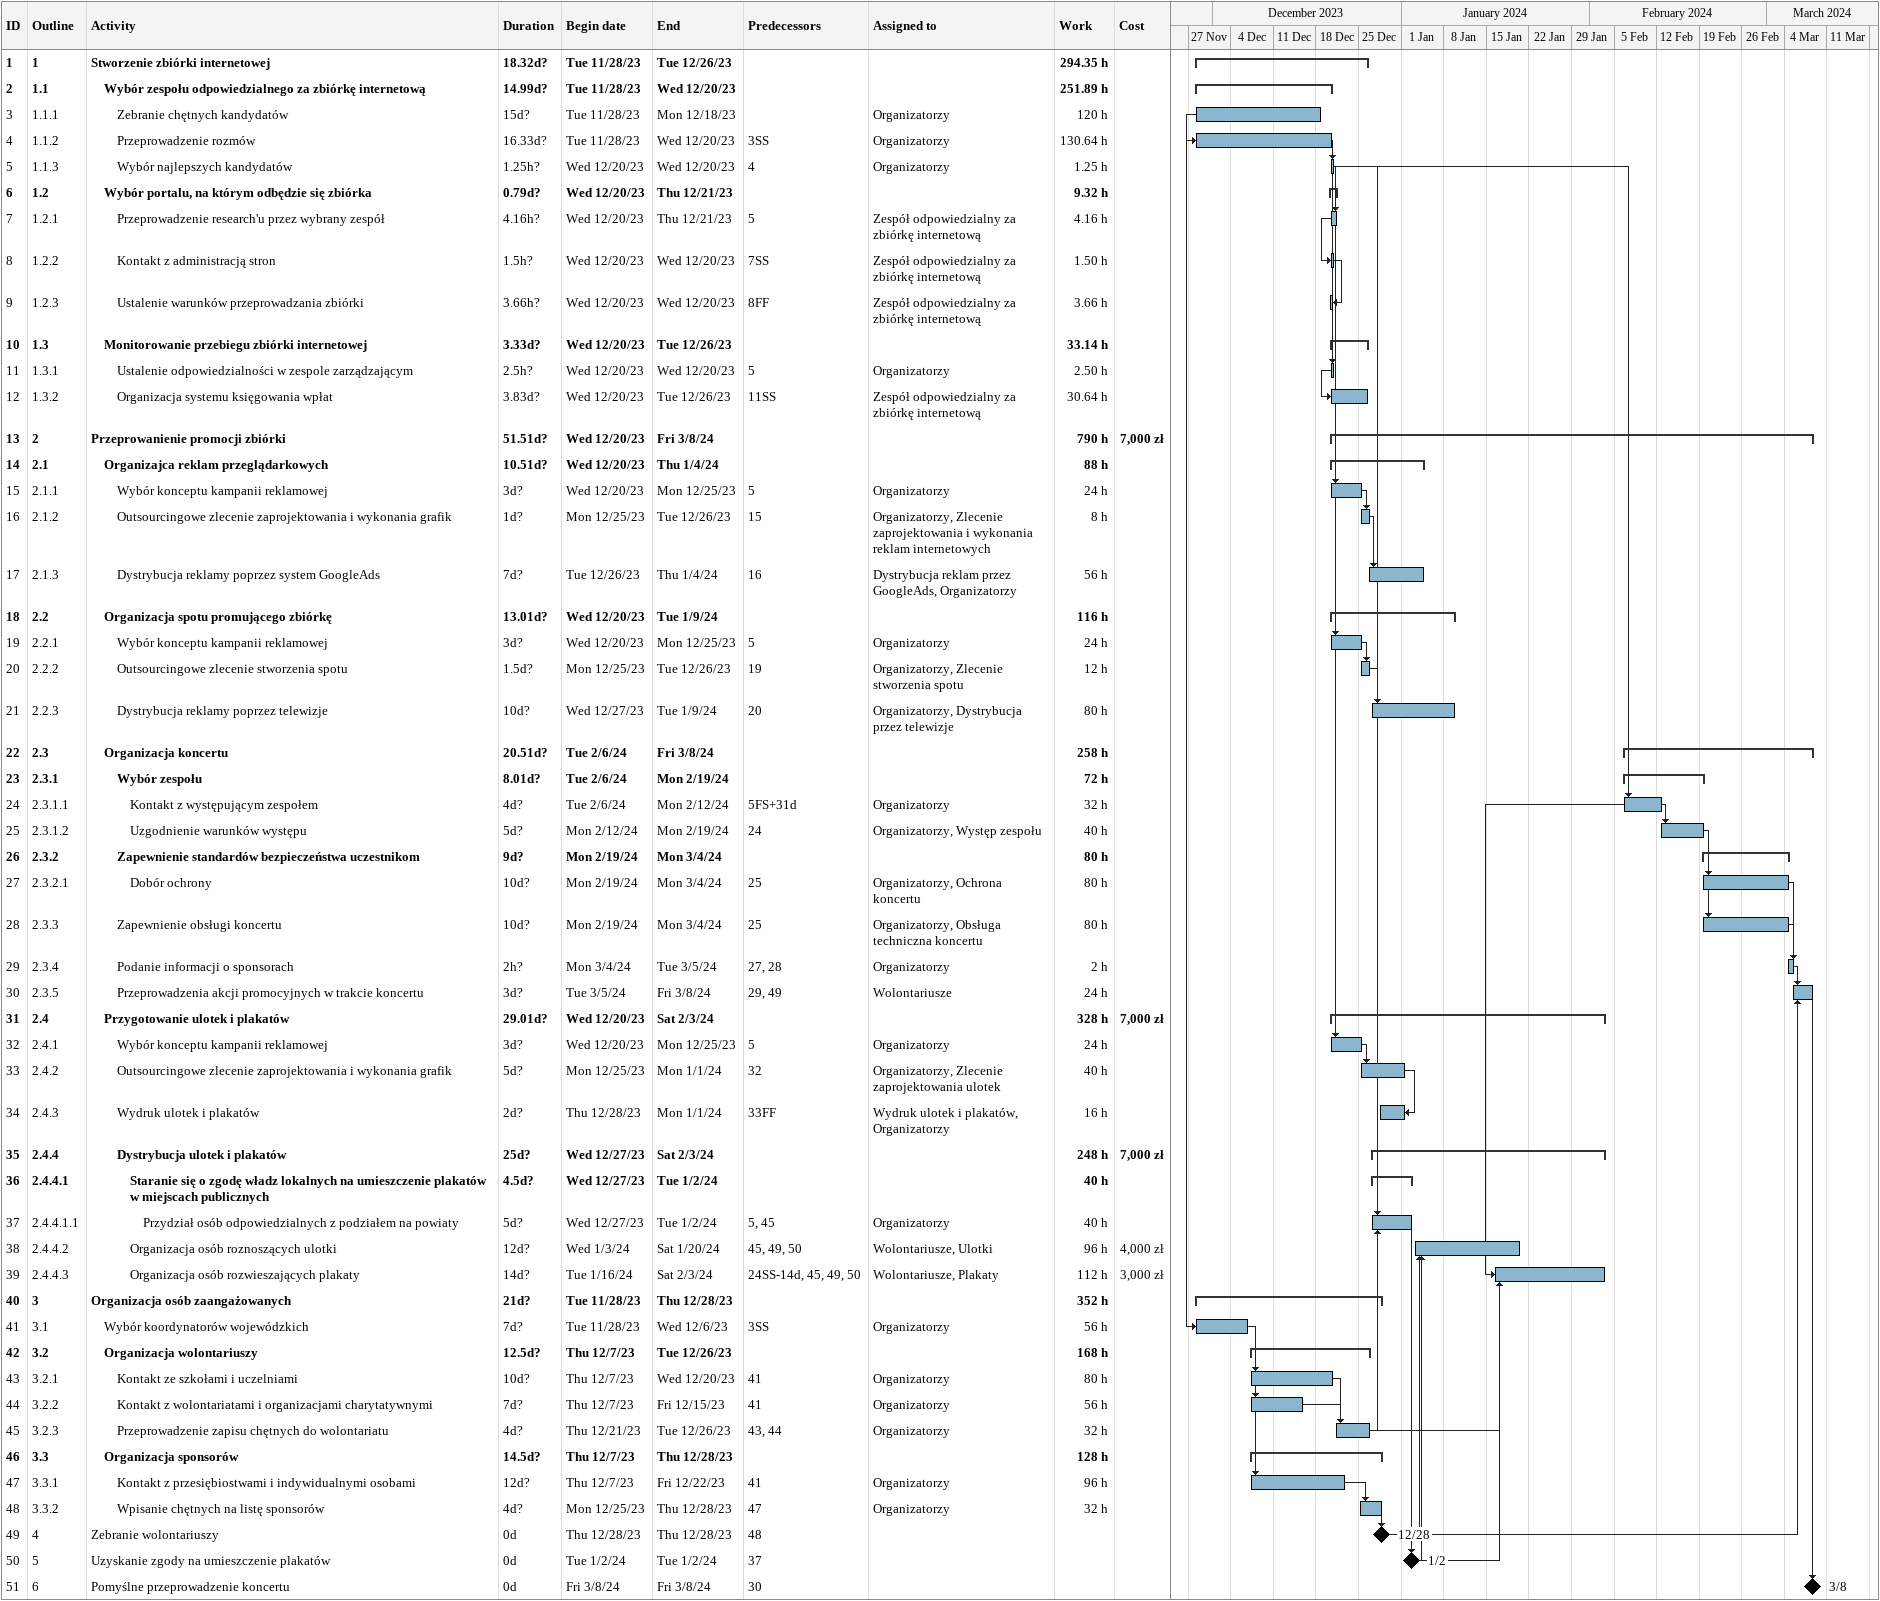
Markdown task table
| ID | WBS | Task | Duration | Start | Finish | Predecessors | Resources | Work (h) | Cost (zł) |
|---|---|---|---|---|---|---|---|---|---|
| 1 | 1 | **Stworzenie zbiórki internetowej** | 18.32d? | 2023-11-28 | 2023-12-26 |  |  | 294.35 |  |
| 2 | 1.1 | **Wybór zespołu odpowiedzialnego za zbiórkę internetową** | 14.99d? | 2023-11-28 | 2023-12-20 |  |  | 251.89 |  |
| 3 | 1.1.1 | Zebranie chętnych kandydatów | 15d? | 2023-11-28 | 2023-12-18 |  | Organizatorzy | 120 |  |
| 4 | 1.1.2 | Przeprowadzenie rozmów | 16.33d? | 2023-11-28 | 2023-12-20 | 3SS | Organizatorzy | 130.64 |  |
| 5 | 1.1.3 | Wybór najlepszych kandydatów | 1.25h? | 2023-12-20 | 2023-12-20 | 4 | Organizatorzy | 1.25 |  |
| 6 | 1.2 | **Wybór portalu, na którym odbędzie się zbiórka** | 0.79d? | 2023-12-20 | 2023-12-21 |  |  | 9.32 |  |
| 7 | 1.2.1 | Przeprowadzenie research'u przez wybrany zespół | 4.16h? | 2023-12-20 | 2023-12-21 | 5 | Zespół odpowiedzialny za zbiórkę internetową | 4.16 |  |
| 8 | 1.2.2 | Kontakt z administracją stron | 1.5h? | 2023-12-20 | 2023-12-20 | 7SS | Zespół odpowiedzialny za zbiórkę internetową | 1.50 |  |
| 9 | 1.2.3 | Ustalenie warunków przeprowadzania zbiórki | 3.66h? | 2023-12-20 | 2023-12-20 | 8FF | Zespół odpowiedzialny za zbiórkę internetową | 3.66 |  |
| 10 | 1.3 | **Monitorowanie przebiegu zbiórki internetowej** | 3.33d? | 2023-12-20 | 2023-12-26 |  |  | 33.14 |  |
| 11 | 1.3.1 | Ustalenie odpowiedzialności w zespole zarządzającym | 2.5h? | 2023-12-20 | 2023-12-20 | 5 | Organizatorzy | 2.50 |  |
| 12 | 1.3.2 | Organizacja systemu księgowania wpłat | 3.83d? | 2023-12-20 | 2023-12-26 | 11SS | Zespół odpowiedzialny za zbiórkę internetową | 30.64 |  |
| 13 | 2 | **Przeprowanienie promocji zbiórki** | 51.51d? | 2023-12-20 | 2024-03-08 |  |  | 790 | 7000 |
| 14 | 2.1 | **Organizajca reklam przeglądarkowych** | 10.51d? | 2023-12-20 | 2024-01-04 |  |  | 88 |  |
| 15 | 2.1.1 | Wybór konceptu kampanii reklamowej | 3d? | 2023-12-20 | 2023-12-25 | 5 | Organizatorzy | 24 |  |
| 16 | 2.1.2 | Outsourcingowe zlecenie zaprojektowania i wykonania grafik | 1d? | 2023-12-25 | 2023-12-26 | 15 | Organizatorzy, Zlecenie zaprojektowania i wykonania reklam internetowych | 8 |  |
| 17 | 2.1.3 | Dystrybucja reklamy poprzez system GoogleAds | 7d? | 2023-12-26 | 2024-01-04 | 16 | Dystrybucja reklam przez GoogleAds, Organizatorzy | 56 |  |
| 18 | 2.2 | **Organizacja spotu promującego zbiórkę** | 13.01d? | 2023-12-20 | 2024-01-09 |  |  | 116 |  |
| 19 | 2.2.1 | Wybór konceptu kampanii reklamowej | 3d? | 2023-12-20 | 2023-12-25 | 5 | Organizatorzy | 24 |  |
| 20 | 2.2.2 | Outsourcingowe zlecenie stworzenia spotu | 1.5d? | 2023-12-25 | 2023-12-26 | 19 | Organizatorzy, Zlecenie stworzenia spotu | 12 |  |
| 21 | 2.2.3 | Dystrybucja reklamy poprzez telewizje | 10d? | 2023-12-27 | 2024-01-09 | 20 | Organizatorzy, Dystrybucja przez telewizje | 80 |  |
| 22 | 2.3 | **Organizacja koncertu** | 20.51d? | 2024-02-06 | 2024-03-08 |  |  | 258 |  |
| 23 | 2.3.1 | **Wybór zespołu** | 8.01d? | 2024-02-06 | 2024-02-19 |  |  | 72 |  |
| 24 | 2.3.1.1 | Kontakt z występującym zespołem | 4d? | 2024-02-06 | 2024-02-12 | 5FS+31d | Organizatorzy | 32 |  |
| 25 | 2.3.1.2 | Uzgodnienie warunków występu | 5d? | 2024-02-12 | 2024-02-19 | 24 | Organizatorzy, Występ zespołu | 40 |  |
| 26 | 2.3.2 | **Zapewnienie standardów bezpieczeństwa uczestnikom** | 9d? | 2024-02-19 | 2024-03-04 |  |  | 80 |  |
| 27 | 2.3.2.1 | Dobór ochrony | 10d? | 2024-02-19 | 2024-03-04 | 25 | Organizatorzy, Ochrona koncertu | 80 |  |
| 28 | 2.3.3 | Zapewnienie obsługi koncertu | 10d? | 2024-02-19 | 2024-03-04 | 25 | Organizatorzy, Obsługa techniczna koncertu | 80 |  |
| 29 | 2.3.4 | Podanie informacji o sponsorach | 2h? | 2024-03-04 | 2024-03-05 | 27, 28 | Organizatorzy | 2 |  |
| 30 | 2.3.5 | Przeprowadzenia akcji promocyjnych w trakcie koncertu | 3d? | 2024-03-05 | 2024-03-08 | 29, 49 | Wolontariusze | 24 |  |
| 31 | 2.4 | **Przygotowanie ulotek i plakatów** | 29.01d? | 2023-12-20 | 2024-02-03 |  |  | 328 | 7000 |
| 32 | 2.4.1 | Wybór konceptu kampanii reklamowej | 3d? | 2023-12-20 | 2023-12-25 | 5 | Organizatorzy | 24 |  |
| 33 | 2.4.2 | Outsourcingowe zlecenie zaprojektowania i wykonania grafik | 5d? | 2023-12-25 | 2024-01-01 | 32 | Organizatorzy, Zlecenie zaprojektowania ulotek | 40 |  |
| 34 | 2.4.3 | Wydruk ulotek i plakatów | 2d? | 2023-12-28 | 2024-01-01 | 33FF | Wydruk ulotek i plakatów, Organizatorzy | 16 |  |
| 35 | 2.4.4 | **Dystrybucja ulotek i plakatów** | 25d? | 2023-12-27 | 2024-02-03 |  |  | 248 | 7000 |
| 36 | 2.4.4.1 | **Staranie się o zgodę władz lokalnych na umieszczenie plakatów w miejscach publicznych** | 4.5d? | 2023-12-27 | 2024-01-02 |  |  | 40 |  |
| 37 | 2.4.4.1.1 | Przydział osób odpowiedzialnych z podziałem na powiaty | 5d? | 2023-12-27 | 2024-01-02 | 5, 45 | Organizatorzy | 40 |  |
| 38 | 2.4.4.2 | Organizacja osób roznoszących ulotki | 12d? | 2024-01-03 | 2024-01-20 | 45, 49, 50 | Wolontariusze, Ulotki | 96 | 4000 |
| 39 | 2.4.4.3 | Organizacja osób rozwieszających plakaty | 14d? | 2024-01-16 | 2024-02-03 | 24SS-14d, 45, 49, 50 | Wolontariusze, Plakaty | 112 | 3000 |
| 40 | 3 | **Organizacja osób zaangażowanych** | 21d? | 2023-11-28 | 2023-12-28 |  |  | 352 |  |
| 41 | 3.1 | Wybór koordynatorów wojewódzkich | 7d? | 2023-11-28 | 2023-12-06 | 3SS | Organizatorzy | 56 |  |
| 42 | 3.2 | **Organizacja wolontariuszy** | 12.5d? | 2023-12-07 | 2023-12-26 |  |  | 168 |  |
| 43 | 3.2.1 | Kontakt ze szkołami i uczelniami | 10d? | 2023-12-07 | 2023-12-20 | 41 | Organizatorzy | 80 |  |
| 44 | 3.2.2 | Kontakt z wolontariatami i organizacjami charytatywnymi | 7d? | 2023-12-07 | 2023-12-15 | 41 | Organizatorzy | 56 |  |
| 45 | 3.2.3 | Przeprowadzenie zapisu chętnych do wolontariatu | 4d? | 2023-12-21 | 2023-12-26 | 43, 44 | Organizatorzy | 32 |  |
| 46 | 3.3 | **Organizacja sponsorów** | 14.5d? | 2023-12-07 | 2023-12-28 |  |  | 128 |  |
| 47 | 3.3.1 | Kontakt z przesiębiostwami i indywidualnymi osobami | 12d? | 2023-12-07 | 2023-12-22 | 41 | Organizatorzy | 96 |  |
| 48 | 3.3.2 | Wpisanie chętnych na listę sponsorów | 4d? | 2023-12-25 | 2023-12-28 | 47 | Organizatorzy | 32 |  |
| 49 | 4 | Zebranie wolontariuszy | 0d | 2023-12-28 | 2023-12-28 | 48 |  |  |  |
| 50 | 5 | Uzyskanie zgody na umieszczenie plakatów | 0d | 2024-01-02 | 2024-01-02 | 37 |  |  |  |
| 51 | 6 | Pomyślne przeprowadzenie koncertu | 0d | 2024-03-08 | 2024-03-08 | 30 |  |  |  |
